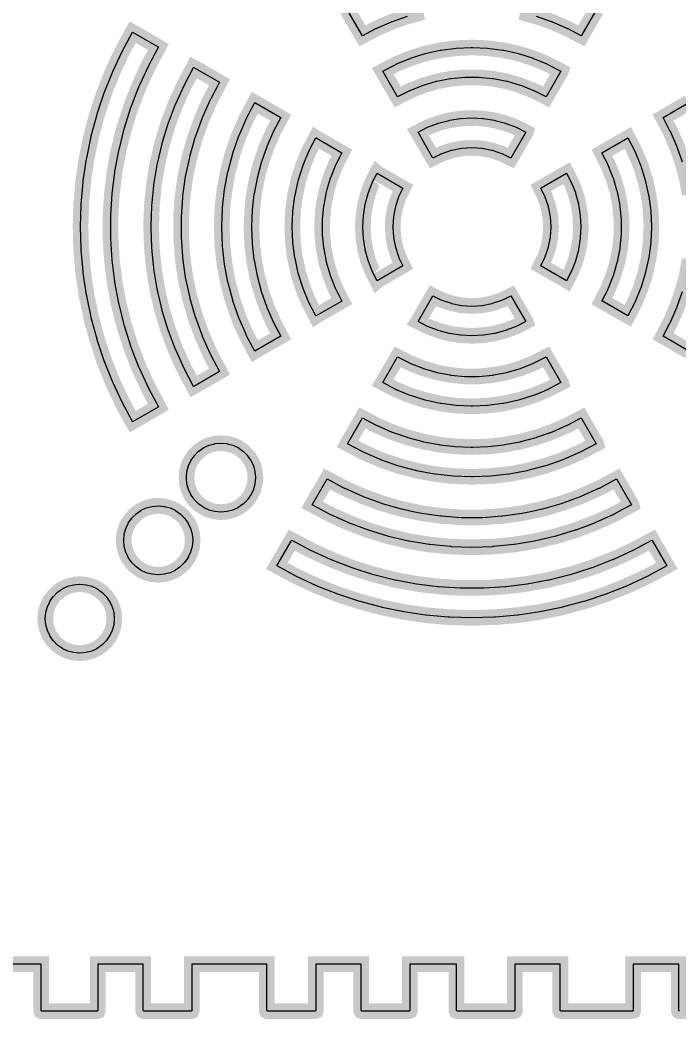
# Model space of a CAD drawing. Extents: x 0 to 390, y 0 to 276.
# Drawn here: x 211 to 253.1, y 0.8 to 64.5 of the extents above; entities that cross this region are included whole.
import ezdxf

# ---------------------------------------------------------------- set-up
doc = ezdxf.new("R2010")
doc.units = 0
doc.layers.get('0').update_dxf_attribs({"linetype": 'CONTINUOUS'})

msp = doc.modelspace()

# ---------------------------------------------------------------- linework, layer by layer
at = {"color": 4, "const_width": 1}
for points in [[(236.779, 65.0343), (236.744, 65.0278), (235.767, 64.7658), (235.733, 64.7568), (234.778, 64.4226), (234.744, 64.4111), (234.71, 64.3964), (233.782, 63.9918), (233.75, 63.9778), (233.719, 63.9615), (232.879, 63.5172), (231.928, 65.1629)], [(247.792, 65.1629), (246.84, 63.5172), (246, 63.9615), (245.969, 63.9778), (245.938, 63.9918), (245.01, 64.3964), (244.975, 64.4111), (244.942, 64.4226), (243.986, 64.7568), (243.953, 64.7658), (242.975, 65.0278), (242.94, 65.0343)], [(253.753, 53.4154), (253.565, 54.4099), (253.558, 54.4442), (253.297, 55.4217), (253.287, 55.4554), (252.953, 56.4107), (252.942, 56.4436), (252.942, 56.4436), (252.928, 56.479), (252.522, 57.4065), (252.508, 57.4386), (252.492, 57.4694), (252.049, 58.31), (253.693, 59.2601)], [(253.693, 43.3976), (252.049, 44.3476), (252.492, 45.1882), (252.508, 45.2192), (252.522, 45.2511), (252.928, 46.1788), (252.942, 46.214), (252.953, 46.2471), (253.287, 47.2022), (253.297, 47.236), (253.558, 48.2136), (253.565, 48.2478), (253.753, 49.2422)]]:
    msp.add_lwpolyline(points, dxfattribs=at)
at = {"color": 0}
for points in [[(235.733, 64.7568), (234.778, 64.4226), (234.744, 64.4111), (234.71, 64.3964), (233.782, 63.9918), (233.75, 63.9778), (233.719, 63.9615), (232.879, 63.5172), (231.928, 65.1629)], [(247.792, 65.1629), (246.84, 63.5172), (246, 63.9615), (245.969, 63.9778), (245.938, 63.9918), (245.01, 64.3964), (244.975, 64.4111), (244.942, 64.4226), (243.986, 64.7568)], [(253.287, 55.4554), (252.953, 56.4107), (252.942, 56.4436), (252.942, 56.4436), (252.928, 56.479), (252.522, 57.4065), (252.508, 57.4386), (252.492, 57.4694), (252.049, 58.31), (253.693, 59.2601)], [(253.693, 43.3976), (252.049, 44.3476), (252.492, 45.1882), (252.508, 45.2192), (252.522, 45.2511), (252.928, 46.1788), (252.942, 46.214), (252.953, 46.2471), (253.287, 47.2022)], [(253.101, 1.27886), (253.067, 1.29346), (253.051, 1.32883), (253.051, 4.27886), (250.151, 4.27886), (250.151, 1.32883), (250.138, 1.29346), (250.101, 1.27886), (245.551, 1.27886), (245.517, 1.29346), (245.501, 1.32883), (245.501, 4.27886), (242.601, 4.27886), (242.601, 1.32883), (242.586, 1.29346), (242.551, 1.27886), (238.928, 1.27886), (238.893, 1.29346), (238.878, 1.32883), (238.878, 4.27886), (235.908, 4.27886), (235.908, 1.32883), (235.894, 1.29346), (235.86, 1.27886), (232.858, 1.27886), (232.824, 1.29346), (232.808, 1.32883), (232.808, 4.27886), (229.908, 4.27886), (229.908, 1.32883), (229.894, 1.29346), (229.858, 1.27886), (226.837, 1.27886), (226.803, 1.29346), (226.788, 1.32883), (226.788, 4.27886), (222.008, 4.27886), (222.008, 1.32883), (221.994, 1.29346), (221.958, 1.27886), (218.958, 1.27886), (218.924, 1.29346), (218.908, 1.32883), (218.908, 4.27886), (216.008, 4.27886), (216.008, 1.32883), (215.994, 1.29346), (215.958, 1.27886), (212.442, 1.27886), (212.406, 1.29346), (212.392, 1.32883), (212.392, 4.27886), (208.397, 4.27886)]]:
    msp.add_lwpolyline(points, dxfattribs=at)
at = {"color": 4, "const_width": 1}
for points in [[(217.676, 57.5774), (217.342, 56.2493), (217.333, 56.2029), (217.082, 54.8569), (217.076, 54.81), (216.908, 53.451), (216.824, 52.0843), (216.821, 52.0371), (216.821, 50.6206), (216.824, 50.5735), (216.908, 49.2067), (217.076, 47.8478), (217.082, 47.8008), (217.333, 46.4549), (217.342, 46.4083), (217.676, 45.0804), (217.688, 45.0346), (218.103, 43.7297), (218.117, 43.6847), (218.612, 42.4078), (218.629, 42.3637), (218.643, 42.3283), (218.664, 42.2854), (219.236, 41.0415), (219.876, 39.8475), (219.849, 39.8308), (218.228, 38.8953), (218.221, 38.9069), (217.554, 40.1442), (216.96, 41.4183), (216.943, 41.4537), (216.936, 41.4719), (216.418, 42.7783), (215.975, 44.1128), (215.96, 44.1587), (215.596, 45.5167), (215.583, 45.5635), (215.3, 46.9401), (215.289, 46.9876), (215.086, 48.3786), (215.079, 48.4265), (215.075, 48.4749), (214.951, 49.8753), (214.95, 49.9236), (214.91, 51.3289), (214.95, 52.734), (214.951, 52.7825), (215.075, 54.1829), (215.079, 54.2311), (215.086, 54.2792), (215.289, 55.67), (215.3, 55.7175), (215.583, 57.0943), (215.596, 57.1411), (215.96, 58.4989), (215.975, 58.5449), (216.418, 59.8793), (216.936, 61.1858), (216.943, 61.2039), (216.96, 61.2394), (217.554, 62.5135), (218.221, 63.7508), (218.228, 63.7624), (219.849, 62.8268), (219.876, 62.8103), (219.236, 61.6163), (218.664, 60.3722), (218.643, 60.3293), (218.629, 60.2939), (218.612, 60.2499), (218.117, 58.9729), (218.103, 58.9281), (217.688, 57.6231), (217.676, 57.5774)], [(237.896, 62.6085), (238.857, 62.7351), (239.826, 62.7774), (239.86, 62.7789), (239.893, 62.7774), (240.862, 62.7351), (241.824, 62.6085), (241.857, 62.6042), (241.889, 62.5969), (242.836, 62.3869), (243.761, 62.0954), (243.793, 62.0853), (244.221, 61.9081), (244.685, 61.716), (244.714, 61.7006), (245.543, 61.2692), (245.542, 61.2658), (244.59, 59.6196), (243.842, 60.0057), (243.806, 60.0203), (242.994, 60.3451), (242.967, 60.3564), (242.128, 60.6025), (242.1, 60.6111), (241.242, 60.7764), (241.211, 60.7822), (241.182, 60.785), (240.311, 60.8681), (239.408, 60.8681), (238.537, 60.785), (238.508, 60.7822), (238.478, 60.7764), (237.619, 60.6111), (237.592, 60.6025), (236.753, 60.3564), (236.725, 60.3451), (235.914, 60.0203), (235.878, 60.0057), (235.129, 59.6196), (234.178, 61.2658), (234.176, 61.2692), (235.006, 61.7006), (235.035, 61.716), (235.065, 61.7289), (235.926, 62.0853), (235.958, 62.0954), (236.883, 62.3869), (237.831, 62.5969), (237.862, 62.6042), (237.896, 62.6085)], [(220.108, 56.6347), (220.121, 56.6774), (220.497, 57.9183), (220.514, 57.9601), (220.964, 59.1557), (220.974, 59.1792), (221.51, 60.3604), (222.121, 61.504), (222.125, 61.5122), (222.129, 61.5101), (223.774, 60.5601), (223.217, 59.5121), (223.197, 59.474), (223.179, 59.4347), (222.671, 58.2944), (222.657, 58.259), (222.642, 58.2186), (222.215, 57.0457), (222.203, 57.0043), (221.86, 55.8044), (221.85, 55.7624), (221.59, 54.5414), (221.417, 53.3053), (221.411, 53.2626), (221.408, 53.2197), (221.321, 51.9744), (221.321, 50.6832), (221.408, 49.4381), (221.411, 49.3951), (221.417, 49.3525), (221.59, 48.1164), (221.85, 46.8954), (221.86, 46.8533), (222.203, 45.6535), (222.215, 45.6121), (222.642, 44.439), (222.657, 44.3986), (222.671, 44.3633), (223.179, 43.2229), (223.197, 43.1836), (223.217, 43.1456), (223.774, 42.0976), (222.129, 41.1476), (222.125, 41.1454), (222.121, 41.1536), (221.51, 42.2974), (220.974, 43.4785), (220.964, 43.5019), (220.514, 44.6975), (220.497, 44.7393), (220.121, 45.9803), (220.108, 46.0231), (219.814, 47.286), (219.804, 47.3294), (219.796, 47.3736), (219.585, 48.6531), (219.581, 48.6975), (219.454, 49.9881), (219.411, 51.2842), (219.41, 51.3289), (219.411, 51.3735), (219.454, 52.6696), (219.581, 53.9601), (219.585, 54.0046), (219.796, 55.284), (219.804, 55.3282), (219.814, 55.3718), (220.108, 56.6347)], [(225.464, 58.199), (225.479, 58.2356), (225.499, 58.2708), (226.022, 59.2622), (227.642, 58.3268), (227.671, 58.31), (227.211, 57.4386), (226.806, 56.511), (226.792, 56.479), (226.778, 56.4436), (226.443, 55.4883), (226.432, 55.4554), (226.422, 55.4217), (226.161, 54.4442), (225.972, 53.4497), (225.967, 53.4154), (225.853, 52.4097), (225.849, 52.375), (225.811, 51.3637), (225.81, 51.3289), (225.811, 51.2939), (225.849, 50.2826), (225.853, 50.2479), (225.967, 49.2422), (225.972, 49.2079), (226.161, 48.2136), (226.422, 47.236), (226.432, 47.2022), (226.443, 47.1693), (226.778, 46.214), (226.792, 46.1788), (226.806, 46.1467), (227.211, 45.2192), (227.671, 44.3476), (227.642, 44.3308), (226.022, 43.3956), (225.499, 44.3868), (225.479, 44.4221), (225.464, 44.4586), (225.013, 45.4926), (225.003, 45.5211), (224.621, 46.6128), (224.61, 46.6512), (224.311, 47.7685), (224.303, 47.8078), (224.089, 48.9442), (223.958, 50.0935), (223.954, 50.1332), (223.911, 51.289), (223.91, 51.3289), (223.911, 51.3688), (223.954, 52.5246), (223.958, 52.5642), (224.089, 53.7136), (224.303, 54.85), (224.311, 54.8892), (224.61, 56.0064), (224.621, 56.0449), (225.003, 57.1367), (225.013, 57.1651), (225.464, 58.199)], [(237.039, 57.684), (237.674, 57.9275), (237.697, 57.9363), (237.721, 57.9425), (238.404, 58.1258), (238.428, 58.1297), (239.128, 58.2406), (239.153, 58.2418), (239.86, 58.2789), (240.567, 58.2418), (240.592, 58.2406), (241.29, 58.1297), (241.315, 58.1258), (241.999, 57.9425), (242.022, 57.9363), (242.046, 57.9275), (242.681, 57.684), (243.293, 57.3718), (243.292, 57.3686), (242.34, 55.7215), (241.828, 55.974), (241.808, 55.9836), (241.774, 55.9983), (241.175, 56.2014), (241.154, 56.2085), (241.132, 56.2128), (240.513, 56.3361), (240.49, 56.3375), (239.86, 56.3789), (239.229, 56.3375), (239.207, 56.3361), (238.588, 56.2128), (238.565, 56.2085), (238.544, 56.2014), (237.946, 55.9983), (237.911, 55.9836), (237.892, 55.974), (237.379, 55.7215), (236.428, 57.3686), (236.426, 57.3718), (237.039, 57.684)], [(228.453, 52.3311), (228.581, 53.2926), (228.585, 53.3258), (228.794, 54.2726), (228.801, 54.3053), (228.811, 54.3371), (229.103, 55.2619), (229.472, 56.1536), (229.919, 57.0121), (229.922, 57.0101), (231.569, 56.0597), (231.183, 55.3107), (231.168, 55.2753), (230.843, 54.464), (230.832, 54.436), (230.824, 54.4071), (230.578, 53.5686), (230.412, 52.7104), (230.407, 52.6808), (230.324, 51.8108), (230.321, 51.7808), (230.321, 50.8768), (230.324, 50.8468), (230.407, 49.9768), (230.412, 49.9472), (230.578, 49.0892), (230.824, 48.2506), (230.832, 48.2217), (230.843, 48.1937), (231.168, 47.3824), (231.183, 47.3471), (231.569, 46.5979), (229.922, 45.6476), (229.919, 45.6456), (229.472, 46.5042), (229.103, 47.3958), (228.811, 48.3206), (228.801, 48.3525), (228.794, 48.3851), (228.585, 49.3318), (228.581, 49.3651), (228.453, 50.3265), (228.451, 50.36), (228.41, 51.3289), (228.451, 52.2978), (228.453, 52.3311)], [(248.536, 55.3107), (248.522, 55.3375), (248.15, 56.0597), (248.181, 56.0768), (249.8, 57.0121), (250.247, 56.1536), (250.617, 55.2619), (250.626, 55.2301), (250.918, 54.3053), (251.128, 53.3585), (251.135, 53.3258), (251.139, 53.2926), (251.265, 52.3311), (251.308, 51.3622), (251.31, 51.3289), (251.308, 51.2954), (251.265, 50.3265), (251.139, 49.3651), (251.135, 49.3318), (251.128, 49.2993), (250.918, 48.3525), (250.626, 47.4275), (250.617, 47.3958), (250.247, 46.5042), (249.8, 45.6456), (248.181, 46.5808), (248.15, 46.5979), (248.522, 47.3203), (248.536, 47.3471), (248.551, 47.3824), (248.876, 48.1937), (248.888, 48.2217), (249.133, 49.0603), (249.142, 49.0892), (249.307, 49.9472), (249.313, 49.9768), (249.315, 50.0068), (249.399, 50.8768), (249.399, 51.7808), (249.315, 52.6508), (249.313, 52.6808), (249.307, 52.7104), (249.142, 53.5686), (249.133, 53.5975), (248.888, 54.436), (248.876, 54.464), (248.551, 55.2753), (248.536, 55.3107)], [(233.819, 47.8976), (233.817, 47.8958), (233.511, 48.4953), (233.504, 48.5086), (233.261, 49.1429), (233.253, 49.1657), (233.246, 49.1893), (233.063, 49.8735), (233.058, 49.8976), (232.949, 50.5972), (232.911, 51.3044), (232.91, 51.3289), (232.911, 51.3532), (232.949, 52.0606), (233.058, 52.7601), (233.063, 52.7842), (233.246, 53.4683), (233.253, 53.4919), (233.261, 53.5147), (233.504, 54.149), (233.511, 54.1624), (233.817, 54.7619), (233.819, 54.7601), (235.467, 53.8092), (235.214, 53.2972), (235.206, 53.2776), (235.19, 53.2422), (235.183, 53.2217), (234.981, 52.6229), (234.857, 52.0029), (234.853, 51.9815), (234.811, 51.3506), (234.81, 51.3289), (234.811, 51.3071), (234.853, 50.6762), (234.857, 50.6549), (234.981, 50.0347), (235.183, 49.4361), (235.19, 49.4154), (235.206, 49.38), (235.214, 49.3606), (235.467, 48.8485), (233.819, 47.8976)], [(246.65, 49.8499), (246.467, 49.1657), (246.458, 49.1429), (246.215, 48.5086), (245.903, 47.8958), (244.283, 48.8308), (244.253, 48.8485), (244.514, 49.38), (244.529, 49.4154), (244.536, 49.4361), (244.739, 50.0347), (244.743, 50.0561), (244.867, 50.6762), (244.908, 51.3071), (244.91, 51.3289), (244.908, 51.3506), (244.867, 51.9815), (244.743, 52.6015), (244.739, 52.6229), (244.536, 53.2217), (244.529, 53.2422), (244.514, 53.2776), (244.253, 53.8092), (244.283, 53.8268), (245.903, 54.7619), (246.215, 54.149), (246.458, 53.5147), (246.467, 53.4919), (246.65, 52.8078), (246.657, 52.7842), (246.661, 52.7601), (246.771, 52.0606), (246.772, 52.0361), (246.81, 51.3289), (246.772, 50.6215), (246.771, 50.5972), (246.661, 49.8976), (246.657, 49.8735), (246.65, 49.8499)], [(240.513, 46.3217), (241.132, 46.445), (241.154, 46.4492), (241.175, 46.4563), (241.774, 46.6594), (241.808, 46.6742), (241.828, 46.6838), (242.34, 46.9362), (243.292, 45.289), (243.293, 45.286), (242.681, 44.9738), (242.046, 44.7301), (242.022, 44.7215), (241.999, 44.7151), (241.315, 44.5318), (241.29, 44.5281), (240.592, 44.4172), (240.567, 44.416), (239.86, 44.3789), (239.153, 44.416), (239.128, 44.4172), (238.428, 44.5281), (238.404, 44.5318), (237.721, 44.7151), (237.697, 44.7215), (237.674, 44.7301), (237.039, 44.9738), (236.426, 45.286), (236.428, 45.289), (237.379, 46.9362), (237.892, 46.6838), (237.911, 46.6742), (237.946, 46.6594), (238.544, 46.4563), (238.565, 46.4492), (238.588, 46.445), (239.207, 46.3217), (239.229, 46.3201), (239.86, 46.2789), (240.49, 46.3201), (240.513, 46.3217)], [(234.178, 41.3919), (235.129, 43.0382), (235.878, 42.6519), (235.914, 42.6374), (236.725, 42.3125), (236.753, 42.3014), (237.592, 42.0551), (237.619, 42.0467), (238.478, 41.8812), (238.508, 41.8756), (238.537, 41.8726), (239.408, 41.7896), (240.311, 41.7896), (241.182, 41.8726), (241.211, 41.8756), (241.242, 41.8812), (242.1, 42.0467), (242.128, 42.0551), (242.967, 42.3014), (242.994, 42.3125), (243.806, 42.6374), (243.842, 42.6519), (244.59, 43.0382), (245.542, 41.3919), (245.543, 41.3886), (244.714, 40.9571), (244.685, 40.9417), (244.654, 40.9289), (244.269, 40.7696), (243.793, 40.5724), (243.761, 40.5624), (242.836, 40.2707), (241.889, 40.0608), (241.857, 40.0536), (241.824, 40.0492), (240.862, 39.9226), (239.893, 39.8803), (239.86, 39.8789), (239.826, 39.8803), (238.857, 39.9226), (237.896, 40.0492), (237.862, 40.0536), (237.831, 40.0608), (236.883, 40.2707), (235.958, 40.5624), (235.926, 40.5724), (235.065, 40.9289), (235.035, 40.9417), (235.006, 40.9571), (234.176, 41.3886), (234.178, 41.3919)], [(233.719, 38.6962), (233.75, 38.6799), (233.782, 38.666), (234.71, 38.2613), (234.744, 38.2467), (234.778, 38.2351), (235.733, 37.9008), (235.767, 37.8918), (236.744, 37.6299), (236.779, 37.6233), (237.774, 37.4353), (237.808, 37.4313), (238.814, 37.3179), (239.825, 37.2801), (239.86, 37.2789), (239.894, 37.2801), (240.906, 37.3179), (241.911, 37.4313), (241.946, 37.4353), (242.94, 37.6233), (242.975, 37.6299), (243.953, 37.8918), (243.986, 37.9008), (244.942, 38.2351), (244.975, 38.2467), (245.01, 38.2613), (245.938, 38.666), (245.969, 38.6799), (246, 38.6962), (246.84, 39.1404), (247.792, 37.4949), (247.793, 37.4913), (246.801, 36.9674), (246.767, 36.9488), (245.707, 36.4861), (245.696, 36.4817), (245.668, 36.4717), (244.576, 36.0897), (244.537, 36.0793), (243.419, 35.78), (243.381, 35.7726), (242.244, 35.5575), (242.204, 35.5531), (241.056, 35.4236), (239.9, 35.3803), (239.86, 35.3789), (239.819, 35.3803), (238.664, 35.4236), (237.515, 35.5531), (237.475, 35.5575), (236.339, 35.7726), (236.3, 35.78), (236.261, 35.7903), (235.143, 36.0897), (234.051, 36.4717), (234.024, 36.4817), (234.013, 36.4861), (232.953, 36.9488), (232.918, 36.9674), (231.926, 37.4913), (231.928, 37.4949), (232.879, 39.1404), (233.719, 38.6962)], [(223.1, 33.2621), (222.782, 33.4101), (222.769, 33.4157), (222.46, 33.6332), (222.449, 33.6407), (222.439, 33.6499), (222.171, 33.9179), (222.164, 33.9286), (221.946, 34.2392), (221.942, 34.2511), (221.793, 34.5687), (221.792, 34.5719), (221.694, 34.9382), (221.661, 35.3158), (221.66, 35.3289), (221.661, 35.3418), (221.694, 35.7196), (221.792, 36.0858), (221.793, 36.089), (221.942, 36.4067), (221.946, 36.4185), (222.164, 36.729), (222.171, 36.7397), (222.439, 37.0078), (222.449, 37.0171), (222.46, 37.0246), (222.769, 37.2421), (223.1, 37.3957), (223.457, 37.4913), (223.469, 37.4947), (223.482, 37.4958), (223.86, 37.5289), (224.237, 37.4958), (224.25, 37.4947), (224.263, 37.4913), (224.619, 37.3957), (224.95, 37.2421), (225.26, 37.0246), (225.271, 37.0171), (225.279, 37.0078), (225.547, 36.7397), (225.556, 36.729), (225.772, 36.4185), (225.778, 36.4067), (225.926, 36.089), (225.928, 36.0858), (226.025, 35.7196), (226.058, 35.3418), (226.06, 35.3289), (226.058, 35.3158), (226.025, 34.9382), (225.928, 34.5719), (225.926, 34.5687), (225.778, 34.2511), (225.772, 34.2392), (225.556, 33.9286), (225.547, 33.9179), (225.271, 33.6407), (225.26, 33.6332), (224.95, 33.4157), (224.938, 33.4101), (224.619, 33.2621), (224.263, 33.1664), (224.25, 33.1631), (223.872, 33.13), (223.86, 33.1289), (223.847, 33.13), (223.469, 33.1631), (223.457, 33.1664), (223.1, 33.2621)], [(238.564, 30.9213), (238.519, 30.9228), (238.475, 30.9271), (237.183, 31.0542), (237.14, 31.0615), (235.86, 31.2728), (235.817, 31.2829), (234.554, 31.5774), (234.511, 31.5903), (233.271, 31.9668), (232.057, 32.4236), (232.033, 32.4325), (232.01, 32.4432), (230.828, 32.9783), (230.789, 32.9994), (230.307, 33.2571), (229.685, 33.5896), (229.676, 33.594), (229.678, 33.5978), (230.628, 35.2432), (231.676, 34.686), (231.714, 34.6658), (231.754, 34.6483), (232.894, 34.1406), (232.929, 34.126), (234.103, 33.699), (234.143, 33.6843), (235.343, 33.3403), (235.385, 33.3283), (236.015, 33.1942), (236.647, 33.0599), (237.883, 32.8861), (237.926, 32.8803), (239.171, 32.7932), (239.214, 32.7901), (240.506, 32.7901), (240.549, 32.7932), (241.793, 32.8803), (241.836, 32.8861), (243.072, 33.0599), (243.704, 33.1942), (244.335, 33.3283), (244.376, 33.3403), (245.576, 33.6843), (245.617, 33.699), (246.79, 34.126), (246.825, 34.1406), (247.965, 34.6483), (248.006, 34.6658), (248.043, 34.686), (249.09, 35.2432), (250.042, 33.5978), (250.043, 33.594), (250.035, 33.5896), (249.433, 33.2683), (248.931, 32.9994), (248.892, 32.9783), (247.71, 32.4432), (247.686, 32.4325), (246.492, 31.9825), (246.449, 31.9668), (245.208, 31.5903), (245.165, 31.5774), (245.122, 31.5672), (243.86, 31.2728), (242.579, 31.0615), (242.536, 31.0542), (241.244, 30.9271), (241.2, 30.9228), (241.156, 30.9213), (239.86, 30.8789), (238.564, 30.9213)], [(222.025, 31.7196), (222.058, 31.3418), (222.06, 31.3289), (222.058, 31.3158), (222.025, 30.9382), (222.022, 30.9256), (221.926, 30.5687), (221.778, 30.2511), (221.772, 30.2392), (221.765, 30.2285), (221.547, 29.9179), (221.271, 29.6407), (220.96, 29.4232), (220.95, 29.4157), (220.938, 29.4101), (220.619, 29.2621), (220.263, 29.1664), (220.25, 29.1631), (219.872, 29.13), (219.86, 29.1289), (219.847, 29.13), (219.469, 29.1631), (219.457, 29.1664), (219.1, 29.2621), (218.782, 29.4101), (218.769, 29.4157), (218.76, 29.4232), (218.449, 29.6407), (218.181, 29.9087), (218.171, 29.9179), (217.954, 30.2285), (217.946, 30.2392), (217.942, 30.2511), (217.793, 30.5687), (217.697, 30.9256), (217.694, 30.9382), (217.661, 31.3158), (217.66, 31.3289), (217.661, 31.3418), (217.694, 31.7196), (217.697, 31.7322), (217.793, 32.089), (217.942, 32.4067), (217.946, 32.4185), (217.954, 32.4292), (218.171, 32.7397), (218.181, 32.749), (218.449, 33.0171), (218.76, 33.2346), (218.769, 33.2421), (218.782, 33.2475), (219.1, 33.3957), (219.457, 33.4913), (219.469, 33.4947), (219.482, 33.4958), (219.86, 33.5289), (220.237, 33.4958), (220.25, 33.4947), (220.263, 33.4913), (220.619, 33.3957), (220.938, 33.2475), (220.95, 33.2421), (220.96, 33.2346), (221.271, 33.0171), (221.539, 32.749), (221.547, 32.7397), (221.765, 32.4292), (221.772, 32.4185), (221.778, 32.4067), (221.926, 32.089), (222.022, 31.7322), (222.025, 31.7196)], [(232.215, 29.5862), (232.261, 29.5719), (233.565, 29.1568), (233.611, 29.1453), (234.939, 28.8112), (234.986, 28.8026), (236.332, 28.5511), (237.69, 28.3828), (237.737, 28.3769), (239.104, 28.2926), (239.151, 28.2897), (240.568, 28.2897), (240.615, 28.2926), (241.982, 28.3769), (242.029, 28.3828), (243.388, 28.5511), (244.733, 28.8026), (244.781, 28.8112), (246.108, 29.1453), (246.154, 29.1568), (247.458, 29.5719), (247.504, 29.5862), (247.547, 29.6033), (248.825, 30.0981), (248.86, 30.1126), (248.903, 30.1324), (250.147, 30.7047), (251.342, 31.346), (251.358, 31.3172), (252.293, 29.6968), (252.282, 29.6906), (251.044, 29.0233), (249.771, 28.4293), (249.735, 28.4128), (249.717, 28.4056), (248.41, 27.8865), (247.076, 27.4443), (247.029, 27.429), (246.983, 27.4165), (245.625, 27.0528), (245.578, 27.0429), (244.201, 26.7586), (242.81, 26.5549), (242.763, 26.5479), (241.361, 26.4254), (241.314, 26.4211), (241.265, 26.4197), (239.86, 26.3789), (238.454, 26.4197), (238.406, 26.4211), (238.358, 26.4254), (236.957, 26.5479), (236.91, 26.5549), (235.518, 26.7586), (234.142, 27.0429), (234.094, 27.0528), (232.736, 27.4165), (232.69, 27.429), (232.643, 27.4443), (231.31, 27.8865), (230.003, 28.4056), (229.985, 28.4128), (229.949, 28.4293), (228.675, 29.0233), (227.438, 29.6906), (227.426, 29.6968), (228.361, 31.3172), (228.378, 31.346), (229.572, 30.7047), (230.817, 30.1324), (230.86, 30.1126), (230.894, 30.0981), (230.939, 30.081), (232.215, 29.5862)], [(214.457, 24.1664), (214.1, 24.2621), (213.782, 24.4101), (213.769, 24.4157), (213.76, 24.4232), (213.449, 24.6407), (213.181, 24.9088), (213.171, 24.9179), (212.954, 25.2285), (212.946, 25.2392), (212.942, 25.2511), (212.793, 25.5687), (212.697, 25.9256), (212.694, 25.9382), (212.661, 26.3158), (212.66, 26.3289), (212.661, 26.3418), (212.694, 26.7196), (212.697, 26.7322), (212.793, 27.089), (212.942, 27.4067), (212.946, 27.4185), (212.954, 27.4292), (213.171, 27.7397), (213.181, 27.749), (213.449, 28.0171), (213.76, 28.2346), (213.769, 28.2421), (213.782, 28.2475), (214.1, 28.3957), (214.457, 28.4913), (214.469, 28.4947), (214.847, 28.5278), (214.86, 28.5289), (214.872, 28.5278), (215.25, 28.4947), (215.263, 28.4913), (215.619, 28.3957), (215.938, 28.2475), (215.95, 28.2421), (215.96, 28.2346), (216.271, 28.0171), (216.539, 27.749), (216.547, 27.7397), (216.765, 27.4292), (216.772, 27.4185), (216.778, 27.4067), (216.926, 27.089), (217.022, 26.7322), (217.025, 26.7196), (217.058, 26.3418), (217.06, 26.3289), (217.058, 26.3158), (217.025, 25.9382), (217.022, 25.9256), (216.926, 25.5687), (216.778, 25.2511), (216.772, 25.2392), (216.765, 25.2285), (216.547, 24.9179), (216.271, 24.6407), (215.96, 24.4232), (215.95, 24.4157), (215.938, 24.4101), (215.619, 24.2621), (215.263, 24.1664), (215.25, 24.1631), (214.872, 24.13), (214.86, 24.1289), (214.847, 24.13), (214.469, 24.1631), (214.457, 24.1664)]]:
    msp.add_lwpolyline(points, close=True, dxfattribs=at)
at = {"color": 0}
for points in [[(217.676, 57.5774), (217.342, 56.2493), (217.333, 56.2029), (217.082, 54.8569), (217.076, 54.81), (216.908, 53.451), (216.824, 52.0843), (216.821, 52.0371), (216.821, 50.6206), (216.824, 50.5735), (216.908, 49.2067), (217.076, 47.8478), (217.082, 47.8008), (217.333, 46.4549), (217.342, 46.4083), (217.676, 45.0804), (217.688, 45.0346), (218.103, 43.7297), (218.117, 43.6847), (218.612, 42.4078), (218.629, 42.3637), (218.643, 42.3283), (218.664, 42.2854), (219.236, 41.0415), (219.876, 39.8475), (219.849, 39.8308), (218.228, 38.8953), (218.221, 38.9069), (217.554, 40.1442), (216.96, 41.4183), (216.943, 41.4537), (216.936, 41.4719), (216.418, 42.7783), (215.975, 44.1128), (215.96, 44.1587), (215.596, 45.5167), (215.583, 45.5635), (215.3, 46.9401), (215.289, 46.9876), (215.086, 48.3786), (215.079, 48.4265), (215.075, 48.4749), (214.951, 49.8753), (214.95, 49.9236), (214.91, 51.3289), (214.95, 52.734), (214.951, 52.7825), (215.075, 54.1829), (215.079, 54.2311), (215.086, 54.2792), (215.289, 55.67), (215.3, 55.7175), (215.583, 57.0943), (215.596, 57.1411), (215.96, 58.4989), (215.975, 58.5449), (216.418, 59.8793), (216.936, 61.1858), (216.943, 61.2039), (216.96, 61.2394), (217.554, 62.5135), (218.221, 63.7508), (218.228, 63.7624), (219.849, 62.8268), (219.876, 62.8103), (219.236, 61.6163), (218.664, 60.3722), (218.643, 60.3293), (218.629, 60.2939), (218.612, 60.2499), (218.117, 58.9729), (218.103, 58.9281), (217.688, 57.6231), (217.676, 57.5774)], [(237.896, 62.6085), (238.857, 62.7351), (239.826, 62.7774), (239.86, 62.7789), (239.893, 62.7774), (240.862, 62.7351), (241.824, 62.6085), (241.857, 62.6042), (241.889, 62.5969), (242.836, 62.3869), (243.761, 62.0954), (243.793, 62.0853), (244.221, 61.9081), (244.685, 61.716), (244.714, 61.7006), (245.543, 61.2692), (245.542, 61.2658), (244.59, 59.6196), (243.842, 60.0057), (243.806, 60.0203), (242.994, 60.3451), (242.967, 60.3564), (242.128, 60.6025), (242.1, 60.6111), (241.242, 60.7764), (241.211, 60.7822), (241.182, 60.785), (240.311, 60.8681), (239.408, 60.8681), (238.537, 60.785), (238.508, 60.7822), (238.478, 60.7764), (237.619, 60.6111), (237.592, 60.6025), (236.753, 60.3564), (236.725, 60.3451), (235.914, 60.0203), (235.878, 60.0057), (235.129, 59.6196), (234.178, 61.2658), (234.176, 61.2692), (235.006, 61.7006), (235.035, 61.716), (235.065, 61.7289), (235.926, 62.0853), (235.958, 62.0954), (236.883, 62.3869), (237.831, 62.5969), (237.862, 62.6042), (237.896, 62.6085)], [(220.108, 56.6347), (220.121, 56.6774), (220.497, 57.9183), (220.514, 57.9601), (220.964, 59.1557), (220.974, 59.1792), (221.51, 60.3604), (222.121, 61.504), (222.125, 61.5122), (222.129, 61.5101), (223.774, 60.5601), (223.217, 59.5121), (223.197, 59.474), (223.179, 59.4347), (222.671, 58.2944), (222.657, 58.259), (222.642, 58.2186), (222.215, 57.0457), (222.203, 57.0043), (221.86, 55.8044), (221.85, 55.7624), (221.59, 54.5414), (221.417, 53.3053), (221.411, 53.2626), (221.408, 53.2197), (221.321, 51.9744), (221.321, 50.6832), (221.408, 49.4381), (221.411, 49.3951), (221.417, 49.3525), (221.59, 48.1164), (221.85, 46.8954), (221.86, 46.8533), (222.203, 45.6535), (222.215, 45.6121), (222.642, 44.439), (222.657, 44.3986), (222.671, 44.3633), (223.179, 43.2229), (223.197, 43.1836), (223.217, 43.1456), (223.774, 42.0976), (222.129, 41.1476), (222.125, 41.1454), (222.121, 41.1536), (221.51, 42.2974), (220.974, 43.4785), (220.964, 43.5019), (220.514, 44.6975), (220.497, 44.7393), (220.121, 45.9803), (220.108, 46.0231), (219.814, 47.286), (219.804, 47.3294), (219.796, 47.3736), (219.585, 48.6531), (219.581, 48.6975), (219.454, 49.9881), (219.411, 51.2842), (219.41, 51.3289), (219.411, 51.3735), (219.454, 52.6696), (219.581, 53.9601), (219.585, 54.0046), (219.796, 55.284), (219.804, 55.3282), (219.814, 55.3718), (220.108, 56.6347)], [(225.464, 58.199), (225.479, 58.2356), (225.499, 58.2708), (226.022, 59.2622), (227.642, 58.3268), (227.671, 58.31), (227.211, 57.4386), (226.806, 56.511), (226.792, 56.479), (226.778, 56.4436), (226.443, 55.4883), (226.432, 55.4554), (226.422, 55.4217), (226.161, 54.4442), (225.972, 53.4497), (225.967, 53.4154), (225.853, 52.4097), (225.849, 52.375), (225.811, 51.3637), (225.81, 51.3289), (225.811, 51.2939), (225.849, 50.2826), (225.853, 50.2479), (225.967, 49.2422), (225.972, 49.2079), (226.161, 48.2136), (226.422, 47.236), (226.432, 47.2022), (226.443, 47.1693), (226.778, 46.214), (226.792, 46.1788), (226.806, 46.1467), (227.211, 45.2192), (227.671, 44.3476), (227.642, 44.3308), (226.022, 43.3956), (225.499, 44.3868), (225.479, 44.4221), (225.464, 44.4586), (225.013, 45.4926), (225.003, 45.5211), (224.621, 46.6128), (224.61, 46.6512), (224.311, 47.7685), (224.303, 47.8078), (224.089, 48.9442), (223.958, 50.0935), (223.954, 50.1332), (223.911, 51.289), (223.91, 51.3289), (223.911, 51.3688), (223.954, 52.5246), (223.958, 52.5642), (224.089, 53.7136), (224.303, 54.85), (224.311, 54.8892), (224.61, 56.0064), (224.621, 56.0449), (225.003, 57.1367), (225.013, 57.1651), (225.464, 58.199)], [(237.039, 57.684), (237.674, 57.9275), (237.697, 57.9363), (237.721, 57.9425), (238.404, 58.1258), (238.428, 58.1297), (239.128, 58.2406), (239.153, 58.2418), (239.86, 58.2789), (240.567, 58.2418), (240.592, 58.2406), (241.29, 58.1297), (241.315, 58.1258), (241.999, 57.9425), (242.022, 57.9363), (242.046, 57.9275), (242.681, 57.684), (243.293, 57.3718), (243.292, 57.3686), (242.34, 55.7215), (241.828, 55.974), (241.808, 55.9836), (241.774, 55.9983), (241.175, 56.2014), (241.154, 56.2085), (241.132, 56.2128), (240.513, 56.3361), (240.49, 56.3375), (239.86, 56.3789), (239.229, 56.3375), (239.207, 56.3361), (238.588, 56.2128), (238.565, 56.2085), (238.544, 56.2014), (237.946, 55.9983), (237.911, 55.9836), (237.892, 55.974), (237.379, 55.7215), (236.428, 57.3686), (236.426, 57.3718), (237.039, 57.684)], [(228.453, 52.3311), (228.581, 53.2926), (228.585, 53.3258), (228.794, 54.2726), (228.801, 54.3053), (228.811, 54.3371), (229.103, 55.2619), (229.472, 56.1536), (229.919, 57.0121), (229.922, 57.0101), (231.569, 56.0597), (231.183, 55.3107), (231.168, 55.2753), (230.843, 54.464), (230.832, 54.436), (230.824, 54.4071), (230.578, 53.5686), (230.412, 52.7104), (230.407, 52.6808), (230.324, 51.8108), (230.321, 51.7808), (230.321, 50.8768), (230.324, 50.8468), (230.407, 49.9768), (230.412, 49.9472), (230.578, 49.0892), (230.824, 48.2506), (230.832, 48.2217), (230.843, 48.1937), (231.168, 47.3824), (231.183, 47.3471), (231.569, 46.5979), (229.922, 45.6476), (229.919, 45.6456), (229.472, 46.5042), (229.103, 47.3958), (228.811, 48.3206), (228.801, 48.3525), (228.794, 48.3851), (228.585, 49.3318), (228.581, 49.3651), (228.453, 50.3265), (228.451, 50.36), (228.41, 51.3289), (228.451, 52.2978), (228.453, 52.3311)], [(248.536, 55.3107), (248.522, 55.3375), (248.15, 56.0597), (248.181, 56.0768), (249.8, 57.0121), (250.247, 56.1536), (250.617, 55.2619), (250.626, 55.2301), (250.918, 54.3053), (251.128, 53.3585), (251.135, 53.3258), (251.139, 53.2926), (251.265, 52.3311), (251.308, 51.3622), (251.31, 51.3289), (251.308, 51.2954), (251.265, 50.3265), (251.139, 49.3651), (251.135, 49.3318), (251.128, 49.2993), (250.918, 48.3525), (250.626, 47.4275), (250.617, 47.3958), (250.247, 46.5042), (249.8, 45.6456), (248.181, 46.5808), (248.15, 46.5979), (248.522, 47.3203), (248.536, 47.3471), (248.551, 47.3824), (248.876, 48.1937), (248.888, 48.2217), (249.133, 49.0603), (249.142, 49.0892), (249.307, 49.9472), (249.313, 49.9768), (249.315, 50.0068), (249.399, 50.8768), (249.399, 51.7808), (249.315, 52.6508), (249.313, 52.6808), (249.307, 52.7104), (249.142, 53.5686), (249.133, 53.5975), (248.888, 54.436), (248.876, 54.464), (248.551, 55.2753), (248.536, 55.3107)], [(233.819, 47.8976), (233.817, 47.8958), (233.511, 48.4953), (233.504, 48.5086), (233.261, 49.1429), (233.253, 49.1657), (233.246, 49.1893), (233.063, 49.8735), (233.058, 49.8976), (232.949, 50.5972), (232.911, 51.3044), (232.91, 51.3289), (232.911, 51.3532), (232.949, 52.0606), (233.058, 52.7601), (233.063, 52.7842), (233.246, 53.4683), (233.253, 53.4919), (233.261, 53.5147), (233.504, 54.149), (233.511, 54.1624), (233.817, 54.7619), (233.819, 54.7601), (235.467, 53.8092), (235.214, 53.2972), (235.206, 53.2776), (235.19, 53.2422), (235.183, 53.2217), (234.981, 52.6229), (234.857, 52.0029), (234.853, 51.9815), (234.811, 51.3506), (234.81, 51.3289), (234.811, 51.3071), (234.853, 50.6762), (234.857, 50.6549), (234.981, 50.0347), (235.183, 49.4361), (235.19, 49.4154), (235.206, 49.38), (235.214, 49.3606), (235.467, 48.8485), (233.819, 47.8976)], [(246.65, 49.8499), (246.467, 49.1657), (246.458, 49.1429), (246.215, 48.5086), (245.903, 47.8958), (244.283, 48.8308), (244.253, 48.8485), (244.514, 49.38), (244.529, 49.4154), (244.536, 49.4361), (244.739, 50.0347), (244.743, 50.0561), (244.867, 50.6762), (244.908, 51.3071), (244.91, 51.3289), (244.908, 51.3506), (244.867, 51.9815), (244.743, 52.6015), (244.739, 52.6229), (244.536, 53.2217), (244.529, 53.2422), (244.514, 53.2776), (244.253, 53.8092), (244.283, 53.8268), (245.903, 54.7619), (246.215, 54.149), (246.458, 53.5147), (246.467, 53.4919), (246.65, 52.8078), (246.657, 52.7842), (246.661, 52.7601), (246.771, 52.0606), (246.772, 52.0361), (246.81, 51.3289), (246.772, 50.6215), (246.771, 50.5972), (246.661, 49.8976), (246.657, 49.8735), (246.65, 49.8499)], [(240.513, 46.3217), (241.132, 46.445), (241.154, 46.4492), (241.175, 46.4563), (241.774, 46.6594), (241.808, 46.6742), (241.828, 46.6838), (242.34, 46.9362), (243.292, 45.289), (243.293, 45.286), (242.681, 44.9738), (242.046, 44.7301), (242.022, 44.7215), (241.999, 44.7151), (241.315, 44.5318), (241.29, 44.5281), (240.592, 44.4172), (240.567, 44.416), (239.86, 44.3789), (239.153, 44.416), (239.128, 44.4172), (238.428, 44.5281), (238.404, 44.5318), (237.721, 44.7151), (237.697, 44.7215), (237.674, 44.7301), (237.039, 44.9738), (236.426, 45.286), (236.428, 45.289), (237.379, 46.9362), (237.892, 46.6838), (237.911, 46.6742), (237.946, 46.6594), (238.544, 46.4563), (238.565, 46.4492), (238.588, 46.445), (239.207, 46.3217), (239.229, 46.3201), (239.86, 46.2789), (240.49, 46.3201), (240.513, 46.3217)], [(234.178, 41.3919), (235.129, 43.0382), (235.878, 42.6519), (235.914, 42.6374), (236.725, 42.3125), (236.753, 42.3014), (237.592, 42.0551), (237.619, 42.0467), (238.478, 41.8812), (238.508, 41.8756), (238.537, 41.8726), (239.408, 41.7896), (240.311, 41.7896), (241.182, 41.8726), (241.211, 41.8756), (241.242, 41.8812), (242.1, 42.0467), (242.128, 42.0551), (242.967, 42.3014), (242.994, 42.3125), (243.806, 42.6374), (243.842, 42.6519), (244.59, 43.0382), (245.542, 41.3919), (245.543, 41.3886), (244.714, 40.9571), (244.685, 40.9417), (244.654, 40.9289), (244.269, 40.7696), (243.793, 40.5724), (243.761, 40.5624), (242.836, 40.2707), (241.889, 40.0608), (241.857, 40.0536), (241.824, 40.0492), (240.862, 39.9226), (239.893, 39.8803), (239.86, 39.8789), (239.826, 39.8803), (238.857, 39.9226), (237.896, 40.0492), (237.862, 40.0536), (237.831, 40.0608), (236.883, 40.2707), (235.958, 40.5624), (235.926, 40.5724), (235.065, 40.9289), (235.035, 40.9417), (235.006, 40.9571), (234.176, 41.3886), (234.178, 41.3919)], [(233.719, 38.6962), (233.75, 38.6799), (233.782, 38.666), (234.71, 38.2613), (234.744, 38.2467), (234.778, 38.2351), (235.733, 37.9008), (235.767, 37.8918), (236.744, 37.6299), (236.779, 37.6233), (237.774, 37.4353), (237.808, 37.4313), (238.814, 37.3179), (239.825, 37.2801), (239.86, 37.2789), (239.894, 37.2801), (240.906, 37.3179), (241.911, 37.4313), (241.946, 37.4353), (242.94, 37.6233), (242.975, 37.6299), (243.953, 37.8918), (243.986, 37.9008), (244.942, 38.2351), (244.975, 38.2467), (245.01, 38.2613), (245.938, 38.666), (245.969, 38.6799), (246, 38.6962), (246.84, 39.1404), (247.792, 37.4949), (247.793, 37.4913), (246.801, 36.9674), (246.767, 36.9488), (245.707, 36.4861), (245.696, 36.4817), (245.668, 36.4717), (244.576, 36.0897), (244.537, 36.0793), (243.419, 35.78), (243.381, 35.7726), (242.244, 35.5575), (242.204, 35.5531), (241.056, 35.4236), (239.9, 35.3803), (239.86, 35.3789), (239.819, 35.3803), (238.664, 35.4236), (237.515, 35.5531), (237.475, 35.5575), (236.339, 35.7726), (236.3, 35.78), (236.261, 35.7903), (235.143, 36.0897), (234.051, 36.4717), (234.024, 36.4817), (234.013, 36.4861), (232.953, 36.9488), (232.918, 36.9674), (231.926, 37.4913), (231.928, 37.4949), (232.879, 39.1404), (233.719, 38.6962)], [(223.1, 33.2621), (222.782, 33.4101), (222.769, 33.4157), (222.46, 33.6332), (222.449, 33.6407), (222.439, 33.6499), (222.171, 33.9179), (222.164, 33.9286), (221.946, 34.2392), (221.942, 34.2511), (221.793, 34.5687), (221.792, 34.5719), (221.694, 34.9382), (221.661, 35.3158), (221.66, 35.3289), (221.661, 35.3418), (221.694, 35.7196), (221.792, 36.0858), (221.793, 36.089), (221.942, 36.4067), (221.946, 36.4185), (222.164, 36.729), (222.171, 36.7397), (222.439, 37.0078), (222.449, 37.0171), (222.46, 37.0246), (222.769, 37.2421), (223.1, 37.3957), (223.457, 37.4913), (223.469, 37.4947), (223.482, 37.4958), (223.86, 37.5289), (224.237, 37.4958), (224.25, 37.4947), (224.263, 37.4913), (224.619, 37.3957), (224.95, 37.2421), (225.26, 37.0246), (225.271, 37.0171), (225.279, 37.0078), (225.547, 36.7397), (225.556, 36.729), (225.772, 36.4185), (225.778, 36.4067), (225.926, 36.089), (225.928, 36.0858), (226.025, 35.7196), (226.058, 35.3418), (226.06, 35.3289), (226.058, 35.3158), (226.025, 34.9382), (225.928, 34.5719), (225.926, 34.5687), (225.778, 34.2511), (225.772, 34.2392), (225.556, 33.9286), (225.547, 33.9179), (225.271, 33.6407), (225.26, 33.6332), (224.95, 33.4157), (224.938, 33.4101), (224.619, 33.2621), (224.263, 33.1664), (224.25, 33.1631), (223.872, 33.13), (223.86, 33.1289), (223.847, 33.13), (223.469, 33.1631), (223.457, 33.1664), (223.1, 33.2621)], [(238.564, 30.9213), (238.519, 30.9228), (238.475, 30.9271), (237.183, 31.0542), (237.14, 31.0615), (235.86, 31.2728), (235.817, 31.2829), (234.554, 31.5774), (234.511, 31.5903), (233.271, 31.9668), (232.057, 32.4236), (232.033, 32.4325), (232.01, 32.4432), (230.828, 32.9783), (230.789, 32.9994), (230.307, 33.2571), (229.685, 33.5896), (229.676, 33.594), (229.678, 33.5978), (230.628, 35.2432), (231.676, 34.686), (231.714, 34.6658), (231.754, 34.6483), (232.894, 34.1406), (232.929, 34.126), (234.103, 33.699), (234.143, 33.6843), (235.343, 33.3403), (235.385, 33.3283), (236.015, 33.1942), (236.647, 33.0599), (237.883, 32.8861), (237.926, 32.8803), (239.171, 32.7932), (239.214, 32.7901), (240.506, 32.7901), (240.549, 32.7932), (241.793, 32.8803), (241.836, 32.8861), (243.072, 33.0599), (243.704, 33.1942), (244.335, 33.3283), (244.376, 33.3403), (245.576, 33.6843), (245.617, 33.699), (246.79, 34.126), (246.825, 34.1406), (247.965, 34.6483), (248.006, 34.6658), (248.043, 34.686), (249.09, 35.2432), (250.042, 33.5978), (250.043, 33.594), (250.035, 33.5896), (249.433, 33.2683), (248.931, 32.9994), (248.892, 32.9783), (247.71, 32.4432), (247.686, 32.4325), (246.492, 31.9825), (246.449, 31.9668), (245.208, 31.5903), (245.165, 31.5774), (245.122, 31.5672), (243.86, 31.2728), (242.579, 31.0615), (242.536, 31.0542), (241.244, 30.9271), (241.2, 30.9228), (241.156, 30.9213), (239.86, 30.8789), (238.564, 30.9213)], [(222.025, 31.7196), (222.058, 31.3418), (222.06, 31.3289), (222.058, 31.3158), (222.025, 30.9382), (222.022, 30.9256), (221.926, 30.5687), (221.778, 30.2511), (221.772, 30.2392), (221.765, 30.2285), (221.547, 29.9179), (221.271, 29.6407), (220.96, 29.4232), (220.95, 29.4157), (220.938, 29.4101), (220.619, 29.2621), (220.263, 29.1664), (220.25, 29.1631), (219.872, 29.13), (219.86, 29.1289), (219.847, 29.13), (219.469, 29.1631), (219.457, 29.1664), (219.1, 29.2621), (218.782, 29.4101), (218.769, 29.4157), (218.76, 29.4232), (218.449, 29.6407), (218.181, 29.9087), (218.171, 29.9179), (217.954, 30.2285), (217.946, 30.2392), (217.942, 30.2511), (217.793, 30.5687), (217.697, 30.9256), (217.694, 30.9382), (217.661, 31.3158), (217.66, 31.3289), (217.661, 31.3418), (217.694, 31.7196), (217.697, 31.7322), (217.793, 32.089), (217.942, 32.4067), (217.946, 32.4185), (217.954, 32.4292), (218.171, 32.7397), (218.181, 32.749), (218.449, 33.0171), (218.76, 33.2346), (218.769, 33.2421), (218.782, 33.2475), (219.1, 33.3957), (219.457, 33.4913), (219.469, 33.4947), (219.482, 33.4958), (219.86, 33.5289), (220.237, 33.4958), (220.25, 33.4947), (220.263, 33.4913), (220.619, 33.3957), (220.938, 33.2475), (220.95, 33.2421), (220.96, 33.2346), (221.271, 33.0171), (221.539, 32.749), (221.547, 32.7397), (221.765, 32.4292), (221.772, 32.4185), (221.778, 32.4067), (221.926, 32.089), (222.022, 31.7322), (222.025, 31.7196)], [(232.215, 29.5862), (232.261, 29.5719), (233.565, 29.1568), (233.611, 29.1453), (234.939, 28.8112), (234.986, 28.8026), (236.332, 28.5511), (237.69, 28.3828), (237.737, 28.3769), (239.104, 28.2926), (239.151, 28.2897), (240.568, 28.2897), (240.615, 28.2926), (241.982, 28.3769), (242.029, 28.3828), (243.388, 28.5511), (244.733, 28.8026), (244.781, 28.8112), (246.108, 29.1453), (246.154, 29.1568), (247.458, 29.5719), (247.504, 29.5862), (247.547, 29.6033), (248.825, 30.0981), (248.86, 30.1126), (248.903, 30.1324), (250.147, 30.7047), (251.342, 31.346), (251.358, 31.3172), (252.293, 29.6968), (252.282, 29.6906), (251.044, 29.0233), (249.771, 28.4293), (249.735, 28.4128), (249.717, 28.4056), (248.41, 27.8865), (247.076, 27.4443), (247.029, 27.429), (246.983, 27.4165), (245.625, 27.0528), (245.578, 27.0429), (244.201, 26.7586), (242.81, 26.5549), (242.763, 26.5479), (241.361, 26.4254), (241.314, 26.4211), (241.265, 26.4197), (239.86, 26.3789), (238.454, 26.4197), (238.406, 26.4211), (238.358, 26.4254), (236.957, 26.5479), (236.91, 26.5549), (235.518, 26.7586), (234.142, 27.0429), (234.094, 27.0528), (232.736, 27.4165), (232.69, 27.429), (232.643, 27.4443), (231.31, 27.8865), (230.003, 28.4056), (229.985, 28.4128), (229.949, 28.4293), (228.675, 29.0233), (227.438, 29.6906), (227.426, 29.6968), (228.361, 31.3172), (228.378, 31.346), (229.572, 30.7047), (230.817, 30.1324), (230.86, 30.1126), (230.894, 30.0981), (230.939, 30.081), (232.215, 29.5862)], [(214.457, 24.1664), (214.1, 24.2621), (213.782, 24.4101), (213.769, 24.4157), (213.76, 24.4232), (213.449, 24.6407), (213.181, 24.9088), (213.171, 24.9179), (212.954, 25.2285), (212.946, 25.2392), (212.942, 25.2511), (212.793, 25.5687), (212.697, 25.9256), (212.694, 25.9382), (212.661, 26.3158), (212.66, 26.3289), (212.661, 26.3418), (212.694, 26.7196), (212.697, 26.7322), (212.793, 27.089), (212.942, 27.4067), (212.946, 27.4185), (212.954, 27.4292), (213.171, 27.7397), (213.181, 27.749), (213.449, 28.0171), (213.76, 28.2346), (213.769, 28.2421), (213.782, 28.2475), (214.1, 28.3957), (214.457, 28.4913), (214.469, 28.4947), (214.847, 28.5278), (214.86, 28.5289), (214.872, 28.5278), (215.25, 28.4947), (215.263, 28.4913), (215.619, 28.3957), (215.938, 28.2475), (215.95, 28.2421), (215.96, 28.2346), (216.271, 28.0171), (216.539, 27.749), (216.547, 27.7397), (216.765, 27.4292), (216.772, 27.4185), (216.778, 27.4067), (216.926, 27.089), (217.022, 26.7322), (217.025, 26.7196), (217.058, 26.3418), (217.06, 26.3289), (217.058, 26.3158), (217.025, 25.9382), (217.022, 25.9256), (216.926, 25.5687), (216.778, 25.2511), (216.772, 25.2392), (216.765, 25.2285), (216.547, 24.9179), (216.271, 24.6407), (215.96, 24.4232), (215.95, 24.4157), (215.938, 24.4101), (215.619, 24.2621), (215.263, 24.1664), (215.25, 24.1631), (214.872, 24.13), (214.86, 24.1289), (214.847, 24.13), (214.469, 24.1631), (214.457, 24.1664)]]:
    msp.add_lwpolyline(points, close=True, dxfattribs=at)
at = {"color": 1, "const_width": 1}
msp.add_lwpolyline([(258.042, 1.27886), (253.101, 1.27886), (253.067, 1.29346), (253.051, 1.32883), (253.051, 4.27886), (250.151, 4.27886), (250.151, 1.32883), (250.138, 1.29346), (250.101, 1.27886), (245.551, 1.27886), (245.517, 1.29346), (245.501, 1.32883), (245.501, 4.27886), (242.601, 4.27886), (242.601, 1.32883), (242.586, 1.29346), (242.551, 1.27886), (238.928, 1.27886), (238.893, 1.29346), (238.878, 1.32883), (238.878, 4.27886), (235.908, 4.27886), (235.908, 1.32883), (235.894, 1.29346), (235.86, 1.27886), (232.858, 1.27886), (232.824, 1.29346), (232.808, 1.32883), (232.808, 4.27886), (229.908, 4.27886), (229.908, 1.32883), (229.894, 1.29346), (229.858, 1.27886), (226.837, 1.27886), (226.803, 1.29346), (226.788, 1.32883), (226.788, 4.27886), (222.008, 4.27886), (222.008, 1.32883), (221.994, 1.29346), (221.958, 1.27886), (218.958, 1.27886), (218.924, 1.29346), (218.908, 1.32883), (218.908, 4.27886), (216.008, 4.27886), (216.008, 1.32883), (215.994, 1.29346), (215.958, 1.27886), (212.442, 1.27886), (212.406, 1.29346), (212.392, 1.32883), (212.392, 4.27886), (208.397, 4.27886)], dxfattribs=at)

doc.saveas('drawing.dxf')
